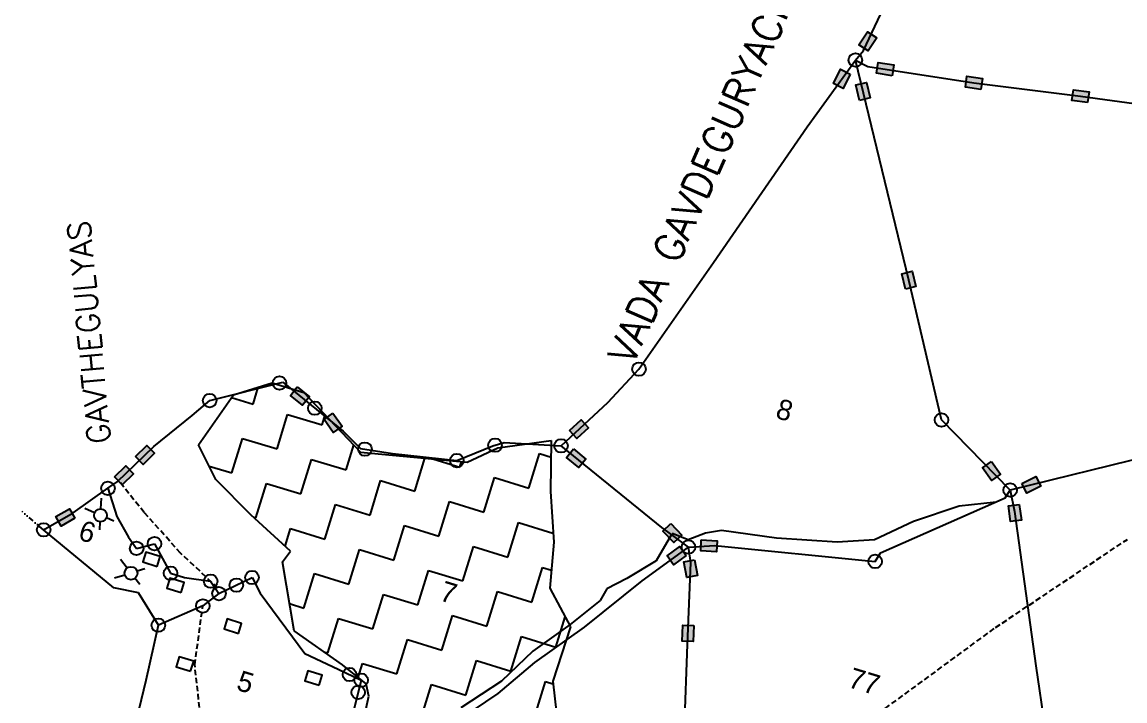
# Model space of a CAD drawing. Header units: metres. Extents: x 317586 to 322617, y 1862238 to 1866178.
# Drawn here: x 319655 to 320675, y 1864229 to 1864857 of the extents above; entities that cross this region are included whole.
import ezdxf

# ---------------------------------------------------------------- set-up
doc = ezdxf.new("R2010")
doc.units = ezdxf.units.M
doc.linetypes.add('DASHED', pattern=[0.75, 0.5, -0.25])
doc.linetypes.add('DIVIDE', pattern=[1.25, 0.5, -0.25, 0, -0.25, 0, -0.25])
for name, color, linetype in [('LINE_FOOTPATH', 1, 'DASHED'), ('LINE_WATER', 4, 'Continuous'), ('OTHERS', 1, 'Continuous'), ('POLY_HATCH', 12, 'Continuous'), ('POLY_PARCEL', 6, 'Continuous'), ('POLY_WATER', 4, 'Continuous'), ('SYM_WELL', 1, 'Continuous'), ('TEXT_MAPOUT', 7, 'Continuous'), ('TEXT_PARCEL', 7, 'Continuous'), ('V_BOUND_LINE', 7, 'Continuous'), ('V_DIVIDE_LINE', 7, 'DIVIDE')]:
    doc.layers.add(name, color=color, linetype=linetype)
doc.styles.get("Standard").update_dxf_attribs({"font": 'simplex.shx'})
doc.styles.add('TEXT_MAP', font='')
doc.styles.get('TEXT_MAP').set_extended_font_data('Kruti Dev 050')

msp = doc.modelspace()

# ---------------------------------------------------------------- hatches: boundary and pattern name
for points in [[(320428.7, 1864836.3), (320437.2, 1864830.7), (320445.2, 1864842.9), (320436.8, 1864848.5)], [(320405.2, 1864800.7), (320414.2, 1864796.1), (320420.8, 1864809.1), (320411.8, 1864813.7)], [(320446.6, 1864820), (320445, 1864810), (320459.5, 1864807.8), (320461, 1864817.8)], [(320435.8, 1864801.5), (320425.9, 1864799.2), (320429.4, 1864785), (320439.2, 1864787.3)], [(320528.7, 1864807.3), (320527.2, 1864797.3), (320541.6, 1864795.1), (320543.2, 1864805.1)], [(320627.1, 1864794.8), (320625.8, 1864784.8), (320640.3, 1864783), (320641.6, 1864793)], [(320478.1, 1864627), (320468.3, 1864624.6), (320471.7, 1864610.4), (320481.5, 1864612.8)], [(319914.1, 1864502.9), (319920.5, 1864510.8), (319909.1, 1864520), (319902.8, 1864512.1)], [(319942.4, 1864477.7), (319950.7, 1864483.6), (319942.2, 1864495.5), (319934, 1864489.7)], [(320178.6, 1864482.1), (320171.7, 1864489.5), (320161, 1864479.5), (320167.9, 1864472.1)], [(319777.2, 1864458.5), (319770.2, 1864465.8), (319759.6, 1864455.6), (319766.6, 1864448.3)], [(320169.7, 1864445.4), (320176.1, 1864453.2), (320164.8, 1864462.5), (320158.4, 1864454.6)], [(319757.6, 1864439.6), (319750.6, 1864446.9), (319740.1, 1864436.8), (319747.1, 1864429.5)], [(320551.5, 1864433.3), (320559.8, 1864439.1), (320551.3, 1864451), (320543, 1864445.1)], [(320597, 1864428.1), (320592.4, 1864437.1), (320579.4, 1864430.5), (320584, 1864421.5)], [(319685.8, 1864400), (319690.9, 1864391.2), (319703.5, 1864398.5), (319698.5, 1864407.3)], [(320569, 1864395.4), (320579, 1864396.8), (320577, 1864411.2), (320567, 1864409.9)], [(320257.4, 1864375.9), (320264.8, 1864382.8), (320254.7, 1864393.5), (320247.4, 1864386.5)], [(320251.3, 1864363.7), (320257.2, 1864355.5), (320269, 1864364), (320263.1, 1864372.2)], [(320297, 1864367.5), (320297.5, 1864377.6), (320282.9, 1864378.4), (320282.4, 1864368.3)], [(320269.5, 1864343.7), (320279.5, 1864345.5), (320276.8, 1864359.9), (320266.9, 1864358.1)], [(320265.4, 1864284.8), (320275.5, 1864284.5), (320276.1, 1864299.1), (320266, 1864299.4)]]:
    msp.add_hatch(color=256).paths.add_polyline_path(points)

# ---------------------------------------------------------------- linework, layer by layer
for points in [[(320445.2, 1864842.9), (320437.2, 1864830.7), (320428.7, 1864836.3), (320436.8, 1864848.5)], [(320420.8, 1864809.1), (320414.2, 1864796.1), (320405.2, 1864800.7), (320411.8, 1864813.7)], [(320459.5, 1864807.8), (320445, 1864810), (320446.6, 1864820), (320461, 1864817.8)], [(320429.4, 1864785), (320425.9, 1864799.2), (320435.8, 1864801.5), (320439.2, 1864787.3)], [(320541.6, 1864795.1), (320527.2, 1864797.3), (320528.7, 1864807.3), (320543.2, 1864805.1)], [(320640.3, 1864783), (320625.8, 1864784.8), (320627.1, 1864794.8), (320641.6, 1864793)], [(320471.7, 1864610.4), (320468.3, 1864624.6), (320478.1, 1864627), (320481.5, 1864612.8)], [(319909.1, 1864520), (319920.5, 1864510.8), (319914.1, 1864502.9), (319902.8, 1864512.1)], [(319942.2, 1864495.5), (319950.7, 1864483.6), (319942.4, 1864477.7), (319934, 1864489.7)], [(320161, 1864479.5), (320171.7, 1864489.5), (320178.6, 1864482.1), (320167.9, 1864472.1)], [(319759.6, 1864455.6), (319770.2, 1864465.8), (319777.2, 1864458.5), (319766.6, 1864448.3)], [(320164.8, 1864462.5), (320176.1, 1864453.2), (320169.7, 1864445.4), (320158.4, 1864454.6)], [(319740.1, 1864436.8), (319750.6, 1864446.9), (319757.6, 1864439.6), (319747.1, 1864429.5)], [(320551.3, 1864451), (320559.8, 1864439.1), (320551.5, 1864433.3), (320543, 1864445.1)], [(320579.4, 1864430.5), (320592.4, 1864437.1), (320597, 1864428.1), (320584, 1864421.5)], [(319703.5, 1864398.5), (319690.9, 1864391.2), (319685.8, 1864400), (319698.5, 1864407.3)], [(320577, 1864411.2), (320579, 1864396.8), (320569, 1864395.4), (320567, 1864409.9)], [(320254.7, 1864393.5), (320264.8, 1864382.8), (320257.4, 1864375.9), (320247.4, 1864386.5)], [(320269, 1864364), (320257.2, 1864355.5), (320251.3, 1864363.7), (320263.1, 1864372.2)], [(320282.9, 1864378.4), (320297.5, 1864377.6), (320297, 1864367.5), (320282.4, 1864368.3)], [(320276.8, 1864359.9), (320279.5, 1864345.5), (320269.5, 1864343.7), (320266.9, 1864358.1)], [(320276.1, 1864299.1), (320275.5, 1864284.5), (320265.4, 1864284.8), (320266, 1864299.4)]]:
    msp.add_lwpolyline(points, close=True)
for centre in [(320425.5, 1864822.3), (320225.3, 1864536.4), (319892.8, 1864523.5), (319828.2, 1864507.3), (319925.4, 1864500.3), (320505.1, 1864489.4), (319971.8, 1864462.4), (320092.2, 1864466), (320153.2, 1864465.4), (320056.8, 1864451.8), (319734.1, 1864426.2), (320568.7, 1864424.5), (319674.6, 1864387.7), (319760.6, 1864370.6), (319777.1, 1864374.9), (320271.1, 1864371.8), (320443.8, 1864358.5), (319792, 1864347.6), (319829.1, 1864340.2), (319852.9, 1864336.6), (319867.4, 1864343.6), (319836.8, 1864328.7), (319821.8, 1864317.3), (319780.7, 1864299.5), (319957.5, 1864253.9), (319968.3, 1864248.7), (319965.5, 1864237.4)]:
    msp.add_circle(centre, 6.26)
at = {"layer": 'LINE_FOOTPATH', "ltscale": 10}
for p, q in [((319767.5, 1864403.9), (319743.9, 1864433.4)), ((319801.2, 1864366.2), (319767.5, 1864403.9)), ((320555.1, 1864297.3), (320677.1, 1864378.9)), ((319835.7, 1864334), (319801.2, 1864366.2)), ((319814.4, 1864262.7), (319821.8, 1864317.3)), ((320435, 1864209.2), (320555.1, 1864297.3)), ((319819.6, 1864216), (319814.4, 1864262.7))]:
    msp.add_line(p, q, dxfattribs=at)
at = {"layer": 'LINE_WATER'}
for p, q in [((320521.6, 1864409.9), (320555.8, 1864413.6)), ((320479.2, 1864395.8), (320521.6, 1864409.9)), ((320443.2, 1864378.9), (320479.2, 1864395.8)), ((320256.1, 1864384.7), (320270.8, 1864378.7)), ((320270.8, 1864378.7), (320286.7, 1864384.9)), ((320286.7, 1864384.9), (320301.7, 1864387.3)), ((320301.7, 1864387.3), (320352.5, 1864380.2)), ((320352.5, 1864380.2), (320408.6, 1864376.5)), ((320408.6, 1864376.5), (320443.2, 1864378.9))]:
    msp.add_line(p, q, dxfattribs=at)
at = {"layer": 'OTHERS'}
for points in [[(319779.7, 1864353.8), (319782.5, 1864363.1), (319769.1, 1864367.1), (319766.3, 1864358.1), (319779.7, 1864353.8)], [(319801.9, 1864329.7), (319804.7, 1864338.9), (319791.3, 1864343), (319788.5, 1864333.9), (319801.9, 1864329.7)], [(319854.9, 1864291.9), (319857.7, 1864301.2), (319844.3, 1864305.3), (319841.6, 1864296.2), (319854.9, 1864291.9)], [(319810.6, 1864256.9), (319813.4, 1864266.1), (319800, 1864270.2), (319797.3, 1864261.1), (319810.6, 1864256.9)], [(319929.5, 1864244), (319932.3, 1864253.2), (319918.9, 1864257.3), (319916.1, 1864248.2), (319929.5, 1864244)]]:
    msp.add_lwpolyline(points, dxfattribs=at)
at = {"layer": 'POLY_HATCH'}
for p, q in [((319850.2, 1864512.7), (319885.9, 1864523.7)), ((319885.9, 1864523.7), (319915.4, 1864514.7)), ((319818, 1864466.2), (319850.2, 1864512.7)), ((319915.4, 1864514.7), (319967.8, 1864459.6)), ((319833.9, 1864434.2), (319818, 1864466.2)), ((320094.8, 1864463.5), (320144.1, 1864470.4)), ((320144.1, 1864470.4), (320143.6, 1864423.3)), ((319967.8, 1864459.6), (320066.5, 1864450.3)), ((320066.5, 1864450.3), (320094.8, 1864463.5)), ((319866.3, 1864401.7), (319833.9, 1864434.2)), ((320143.6, 1864423.3), (320146.6, 1864376.3)), ((319902.9, 1864367.9), (319866.3, 1864401.7)), ((320146.6, 1864376.3), (320142.8, 1864333.7)), ((319895.4, 1864358.1), (319902.9, 1864367.9)), ((319906.2, 1864294.4), (319895.4, 1864358.1)), ((320142.8, 1864333.7), (320161.9, 1864297.9)), ((319950.9, 1864262.7), (319906.2, 1864294.4)), ((320161.9, 1864297.9), (320145.5, 1864247.6)), ((319972.9, 1864245.4), (319950.9, 1864262.7)), ((319975.5, 1864234), (319972.9, 1864245.4)), ((320145.5, 1864247.6), (320149, 1864217.7)), ((319971.4, 1864215.7), (319975.5, 1864234))]:
    msp.add_line(p, q, dxfattribs=at)
at = {"layer": 'POLY_HATCH', "linetype": 'Continuous'}
for p, q in [((319868.3, 1864504.1), (319873, 1864519.7)), ((319848.5, 1864510.2), (319868.3, 1864504.1)), ((319890.5, 1864462.5), (319900.2, 1864494.4)), ((319900.2, 1864494.4), (319932.1, 1864484.7)), ((319932.1, 1864484.7), (319935, 1864494.1)), ((319848.8, 1864440.3), (319858.6, 1864472.2)), ((319858.6, 1864472.2), (319890.5, 1864462.5)), ((319954.3, 1864443.1), (319961.4, 1864466.4)), ((320018.1, 1864423.6), (320027.3, 1864454)), ((320123.5, 1864426.4), (320133.2, 1864458.3)), ((320133.2, 1864458.3), (320144, 1864455)), ((319827.7, 1864446.7), (319848.8, 1864440.3)), ((319912.6, 1864420.9), (319922.4, 1864452.8)), ((319922.4, 1864452.8), (319954.3, 1864443.1)), ((320035.5, 1864453.2), (320059.7, 1864445.8)), ((320059.7, 1864445.8), (320061.2, 1864450.8)), ((319976.5, 1864401.4), (319986.2, 1864433.3)), ((319986.2, 1864433.3), (320018.1, 1864423.6)), ((320081.9, 1864404.2), (320091.6, 1864436.1)), ((320091.6, 1864436.1), (320123.5, 1864426.4)), ((319871, 1864398.7), (319880.7, 1864430.6)), ((319880.7, 1864430.6), (319912.6, 1864420.9)), ((320040.3, 1864382), (320050, 1864413.9)), ((320050, 1864413.9), (320081.9, 1864404.2)), ((319934.8, 1864379.2), (319944.6, 1864411.1)), ((319944.6, 1864411.1), (319976.5, 1864401.4)), ((319868.9, 1864399.3), (319871, 1864398.7)), ((320104.1, 1864362.5), (320113.8, 1864394.4)), ((320113.8, 1864394.4), (320145.7, 1864384.7)), ((319897.9, 1864372.5), (319902.9, 1864389)), ((319902.9, 1864389), (319934.8, 1864379.2)), ((319998.6, 1864359.8), (320008.4, 1864391.7)), ((320008.4, 1864391.7), (320040.3, 1864382)), ((320145.7, 1864384.7), (320146, 1864385.7)), ((320062.5, 1864340.4), (320072.2, 1864372.3)), ((320072.2, 1864372.3), (320104.1, 1864362.5)), ((319957, 1864337.6), (319966.7, 1864369.5)), ((319966.7, 1864369.5), (319998.6, 1864359.8)), ((320126.3, 1864320.9), (320136, 1864352.8)), ((320136, 1864352.8), (320144.3, 1864350.3)), ((319915.4, 1864315.4), (319925.1, 1864347.3)), ((319925.1, 1864347.3), (319957, 1864337.6)), ((320020.8, 1864318.2), (320030.6, 1864350.1)), ((320030.6, 1864350.1), (320062.5, 1864340.4)), ((319979.2, 1864296), (319988.9, 1864327.9)), ((319988.9, 1864327.9), (320020.8, 1864318.2)), ((320084.6, 1864298.7), (320094.4, 1864330.6)), ((320094.4, 1864330.6), (320126.3, 1864320.9)), ((319901.9, 1864319.5), (319915.4, 1864315.4)), ((319937.6, 1864273.8), (319947.3, 1864305.7)), ((319947.3, 1864305.7), (319979.2, 1864296)), ((320043, 1864276.5), (320052.7, 1864308.5)), ((320052.7, 1864308.5), (320084.6, 1864298.7)), ((320148.5, 1864279.3), (320157, 1864307.2)), ((320001.4, 1864254.4), (320011.1, 1864286.3)), ((320011.1, 1864286.3), (320043, 1864276.5)), ((320106.8, 1864257.1), (320116.5, 1864289)), ((320116.5, 1864289), (320148.5, 1864279.3)), ((319933.5, 1864275), (319937.6, 1864273.8)), ((319965.5, 1864251.2), (319969.5, 1864264.1)), ((319969.5, 1864264.1), (320001.4, 1864254.4)), ((320065.2, 1864234.9), (320074.9, 1864266.8)), ((320074.9, 1864266.8), (320106.8, 1864257.1)), ((320023.6, 1864212.7), (320033.3, 1864244.6)), ((320033.3, 1864244.6), (320065.2, 1864234.9)), ((320129, 1864215.5), (320138.7, 1864247.4)), ((320138.7, 1864247.4), (320145.7, 1864245.2))]:
    msp.add_line(p, q, dxfattribs=at)
at = {"layer": 'POLY_PARCEL'}
for p, q in [((320474.9, 1864618.7), (320425.5, 1864822.3)), ((320425.5, 1864822.3), (320437.1, 1864816.3)), ((320437.1, 1864816.3), (320535.2, 1864801.2)), ((320535.2, 1864801.2), (320633.7, 1864788.9)), ((320633.7, 1864788.9), (320731.5, 1864775.5)), ((320505.1, 1864489.4), (320474.9, 1864618.7)), ((320568.7, 1864424.5), (320505.1, 1864489.4)), ((320830.8, 1864489.1), (320568.7, 1864424.5)), ((320246.3, 1864389.8), (320153.2, 1864465.4)), ((319734.1, 1864426.2), (319742.2, 1864400.2)), ((320563.9, 1864417.2), (320568.7, 1864424.5)), ((320568.7, 1864424.5), (320572.8, 1864404.6)), ((320448.8, 1864366.6), (320563.9, 1864417.2)), ((320572.8, 1864404.6), (320592.5, 1864262)), ((319742.2, 1864400.2), (319753.2, 1864380.9)), ((320255.3, 1864383.3), (320246.3, 1864389.8)), ((320271.1, 1864371.8), (320255.3, 1864383.3)), ((319753.2, 1864380.9), (319760.6, 1864370.6)), ((319760.6, 1864370.6), (319777.1, 1864374.9)), ((319777.1, 1864374.9), (319792, 1864347.6)), ((320271.1, 1864371.8), (320295.6, 1864373.3)), ((320295.6, 1864373.3), (320443.8, 1864358.5)), ((320273.4, 1864357.5), (320271.1, 1864371.8)), ((320443.8, 1864358.5), (320448.8, 1864366.6)), ((320270.3, 1864281.7), (320273.4, 1864357.5)), ((319792, 1864347.6), (319804.8, 1864343.5)), ((319804.8, 1864343.5), (319829.1, 1864340.2)), ((319836.8, 1864328.7), (319867.4, 1864343.6)), ((319867.4, 1864343.6), (319874.9, 1864329)), ((319829.1, 1864340.2), (319836.8, 1864328.7)), ((319836.8, 1864328.7), (319821.8, 1864317.3)), ((319874.9, 1864329), (319916.3, 1864273.4)), ((319821.8, 1864317.3), (319780.7, 1864299.5)), ((320265, 1864135.7), (320270.3, 1864281.7)), ((319916.3, 1864273.4), (319947, 1864258.9)), ((320592.5, 1864262), (320612.2, 1864126.9)), ((319947, 1864258.9), (319968.3, 1864248.7)), ((319968.3, 1864248.7), (319959.4, 1864212.5))]:
    msp.add_line(p, q, dxfattribs=at)
at = {"layer": 'POLY_WATER'}
for p, q in [((320255.3, 1864383.3), (320241.1, 1864358.9)), ((320228.1, 1864340.6), (320271.1, 1864371.8)), ((320241.1, 1864358.9), (320214.2, 1864342.8)), ((320214.2, 1864342.8), (320195.5, 1864333.3)), ((320174.8, 1864297.7), (320228.1, 1864340.6)), ((320195.5, 1864333.3), (320189.5, 1864322.3)), ((320189.5, 1864322.3), (320161.6, 1864300.2)), ((320161.6, 1864300.2), (320127, 1864275.4)), ((320128.9, 1864265), (320174.8, 1864297.7)), ((320127, 1864275.4), (320098, 1864247.7)), ((320094.9, 1864236.4), (320128.9, 1864265)), ((320098, 1864247.7), (320060.5, 1864223.1)), ((320060.8, 1864213.2), (320094.9, 1864236.4))]:
    msp.add_line(p, q, dxfattribs=at)
at = {"layer": 'SYM_WELL'}
for points in [[(319727.5, 1864407), (319728.1, 1864417)], [(319721.7, 1864403.5), (319712.6, 1864407.4)], [(319726.5, 1864387.8), (319726.9, 1864395.1)], [(319739.4, 1864395.8), (319732.7, 1864398.7)], [(319751.8, 1864352.3), (319745.7, 1864360.2)], [(319768.1, 1864351.6), (319761.1, 1864349.4)], [(319749.7, 1864345.8), (319740.2, 1864342.9)], [(319763.5, 1864337.1), (319759.1, 1864342.9)]]:
    msp.add_lwpolyline(points, dxfattribs=at)
for centre in [(319727.2, 1864401.1), (319755.4, 1864347.6)]:
    msp.add_circle(centre, 5.97, dxfattribs=at)
at = {"layer": 'V_BOUND_LINE'}
for p, q in [((320433, 1864831.1), (320471, 1864911.9)), ((320425.5, 1864822.3), (320433, 1864831.1)), ((320380.9, 1864760.4), (320425.5, 1864822.3)), ((320294.2, 1864635), (320380.9, 1864760.4)), ((320225.3, 1864536.4), (320294.2, 1864635)), ((320196.4, 1864505.6), (320225.3, 1864536.4)), ((319828.2, 1864507.3), (319895.8, 1864524.2)), ((319895.8, 1864524.2), (319951.8, 1864478.9)), ((319812, 1864493.5), (319828.2, 1864507.3)), ((320153.2, 1864465.4), (320196.4, 1864505.6)), ((319776.5, 1864464.8), (319812, 1864493.5)), ((319951.8, 1864478.9), (319967.7, 1864463.1)), ((319742.6, 1864432.2), (319776.5, 1864464.8)), ((320056.8, 1864451.8), (320090.2, 1864465.5)), ((320090.2, 1864465.5), (320100.6, 1864468.4)), ((320100.6, 1864468.4), (320153.2, 1864465.4)), ((319967.7, 1864463.1), (319997.3, 1864458.2)), ((319997.3, 1864458.2), (320056.8, 1864451.8)), ((319701.9, 1864403.4), (319734.1, 1864426.2)), ((319734.1, 1864426.2), (319742.6, 1864432.2)), ((319674.6, 1864387.7), (319701.9, 1864403.4)), ((319739.5, 1864334), (319674.6, 1864387.7)), ((319762.2, 1864329.3), (319739.5, 1864334)), ((319780.7, 1864299.5), (319762.2, 1864329.3)), ((319769.4, 1864248.6), (319780.7, 1864299.5)), ((319749.4, 1864166), (319769.4, 1864248.6))]:
    msp.add_line(p, q, dxfattribs=at)
at = {"layer": 'V_DIVIDE_LINE', "ltscale": 10}
msp.add_line((319674.6, 1864387.7), (319654.6, 1864404.7), dxfattribs=at)

# ---------------------------------------------------------------- texts
at = {"layer": 'TEXT_MAPOUT'}
for s, height, rotation, p in [('VADA GAVDEGURYACHI SHIV', 26.263, 66.0961, (320219.6, 1864538.9)), ('GAVTHEGULYAS ', 21.01, 95.341, (319736.6, 1864468.3))]:
    msp.add_text(s, height=height, rotation=rotation, dxfattribs=at).set_placement(p)
at = {"layer": 'TEXT_PARCEL', "style": 'TEXT_MAP'}
for s, height, p in [('8', 18.9, (320350.6, 1864491.6)), ('6', 18.9, (319705.6, 1864379)), ('7', 18.9, (320039.8, 1864322.8)), ('77', 18.91, (320417.6, 1864242.6)), ('5', 18.9, (319851.9, 1864240))]:
    msp.add_text(s, height=height, rotation=343.0555, dxfattribs=at).set_placement(p)

doc.saveas('drawing.dxf')
